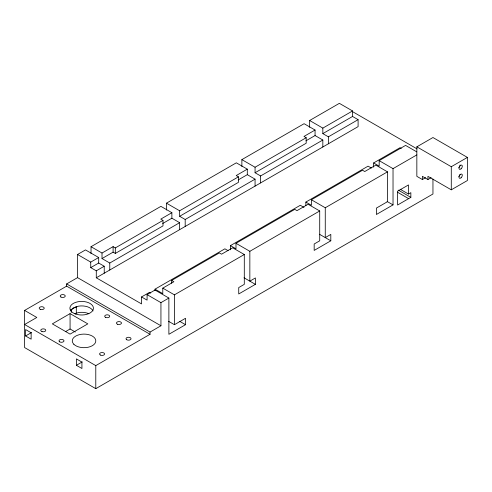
<?xml version="1.0" encoding="UTF-8"?>
<svg xmlns="http://www.w3.org/2000/svg" width="492" height="492" viewBox="0 0 492 492"><rect width="100%" height="100%" fill="white"/><g stroke="black" fill="none" stroke-linecap="round" stroke-linejoin="round"><path stroke-width="0.74" d="M168.602 321.337L174.426 324.695L185.515 318.293L185.515 324.695L168.879 334.302L168.879 298.054L160.939 302.635L160.939 325.778L150.035 332.075L150.035 334.289L66.648 286.147L24.6 310.421L24.6 347.561L95.786 388.662L432.954 194.002L432.954 179.02M95.786 388.662L95.786 365.611L24.6 324.511L36.802 317.469L24.6 310.421M109.771 270.003L109.771 263.036L179.642 222.692L179.642 229.659M150.712 293.072L149.476 292.359L141.536 296.947L141.536 303.915L96.284 277.789L96.284 270.821L104.224 266.233L104.224 273.201M185.189 226.461L185.189 219.493L255.065 179.15L255.065 186.117M260.606 182.913L260.606 175.952L322.832 140.029L322.832 146.991M328.373 143.793L328.373 136.825L358.096 119.667L358.096 126.629L96.284 277.789M416.786 151.88L405.568 145.404L379.172 160.644L379.172 166.155L373.625 162.95L373.625 167.132M416.841 154.894L416.841 146.831L432.954 137.526L467.4 157.409L467.4 180.515L451.281 189.82L427.929 176.339L427.929 179.537L422.382 176.339L422.382 179.537L416.841 176.339L416.841 154.894L393.028 168.639L379.172 160.644M451.281 189.82L451.281 166.714L467.4 157.409M70.627 310.489L73.351 307.887L78.628 306.135A11.765 6.79 0 0 1 93.031 310.938M66.648 286.147L66.648 283.927L77.545 277.636L77.545 254.493L85.491 249.911L98.683 257.525L98.683 263.036L90.737 267.617L90.737 262.107L98.683 257.525M91.032 253.595L91.032 246.707L160.909 206.363L171.88 212.698L171.88 218.208L162.729 223.497M166.456 210.053L166.456 203.165L236.326 162.821L247.298 169.156L247.298 174.666L238.165 179.943M241.873 166.511L241.873 159.623L304.093 123.701L315.064 130.036L315.064 135.546L322.832 140.029M309.64 127.293L309.64 120.497L339.363 103.338L352.555 110.952L352.555 116.463L358.096 119.667M102.01 253.042L113.099 246.64L115.319 247.919L162.987 220.398L162.987 225.908L115.319 253.429L113.099 252.15L102.01 258.552L102.01 253.042L91.032 246.707M171.88 212.698L160.767 219.118L162.987 220.398M247.298 169.156L236.209 175.564L238.429 176.843L238.429 182.354L179.642 216.289L179.642 210.779L238.429 176.843M315.064 130.036L303.976 136.438L306.19 137.717L306.19 143.227L255.065 172.747L255.065 167.237L306.19 137.717M309.64 120.497L322.832 128.111L352.555 110.952M305.932 140.817L315.064 135.546M322.832 128.111L322.832 133.621L352.555 116.463M25.59 335.968L31.137 339.173L31.137 332.764L25.59 329.566L25.59 335.968L31.568 332.518M70.774 309.88L76.752 306.43M70.073 313.625L52.33 323.871L70.073 334.117L87.816 323.871L70.073 313.625L70.073 328.994L75.331 332.026M65.473 331.651L70.073 328.994M155.023 290.551L155.023 289.161L224.893 248.817L228.128 250.686M230.44 249.795L230.44 245.619L300.317 205.275L304.013 207.409M305.858 205.558L305.858 202.077L368.077 166.155L371.312 168.018M373.625 162.95L400.021 147.711L401.257 148.424M141.536 296.947L147.083 300.145L147.083 294.634L155.023 290.052L168.879 298.054M171.659 283.201L171.659 280.446L219.352 252.913L221.566 254.192L232.661 247.79L244.296 254.512L244.296 284.351L238.731 287.568L238.731 293.97L255.391 284.351L255.391 277.949L249.844 281.153L249.844 251.307L235.988 243.306L235.988 248.817L230.44 245.619M235.988 243.306L294.769 209.371L296.99 210.65L308.078 204.248L319.714 210.97L319.714 240.809L314.173 244.014L314.173 250.416L330.808 240.809L330.808 234.407L325.261 237.611L325.261 207.765L311.405 199.764L311.405 205.275L305.858 202.077M311.405 199.764L362.536 170.244L364.75 171.53L375.845 165.121L387.481 171.843L387.481 201.689L376.392 208.091L376.392 214.494L393.028 204.887L393.028 168.639M155.023 289.161L162.784 293.644L162.784 288.134L173.879 281.731L171.659 280.446M162.784 288.134L174.426 294.849L244.296 254.512M249.844 251.307L319.714 210.97M325.261 207.765L387.481 171.843M76.389 365.298L81.93 368.496L81.93 362.094L76.389 358.889L76.389 365.298L82.238 361.915M95.786 365.611L150.035 334.289M422.382 179.537L425.605 177.68M427.929 179.537L431.152 177.68M408.483 194.032L410.851 192.661L410.851 197.366L397.579 205.029L397.579 191.234L408.483 184.937L408.483 194.032L400.162 189.229M74.569 313.755L78.628 312.537A11.765 6.79 0 0 1 88.831 313.705M416.841 146.831L451.281 166.714M352.211 111.45L417.068 148.898M322.832 133.621L328.373 136.825M398.274 190.109L410.851 197.366M397.382 192.151L408.637 198.645M387.087 201.462L393.028 204.887M241.873 159.623L255.065 167.237M255.065 172.747L260.606 175.952M247.298 174.666L255.065 179.15M319.443 234.247L330.808 240.809M166.456 203.165L179.642 210.779M179.642 216.289L185.189 219.493M171.88 218.208L179.642 222.692M244.026 277.789L255.391 284.351M102.01 258.552L109.771 263.036M98.683 263.036L104.224 266.233M77.545 254.493L90.737 262.107M147.083 294.634L160.939 302.635M90.737 267.617L96.284 270.821M179.697 321.337L185.515 324.695M77.545 277.636L160.939 325.778M66.648 283.927L150.035 332.075M174.426 294.849L174.426 324.695M115.319 247.919L115.319 253.429M113.099 246.64L113.099 252.15M76.309 306.688L76.309 313.09M71.266 309.597L71.266 312.445M460.082 164.968A2.355 1.359 -60 0 1 458.845 167.532M460.026 174.463A2.355 1.359 -60 0 1 458.845 176.499M73.843 344.289L72.668 342.653A11.765 6.79 0 0 1 86.075 334.203A11.765 6.79 0 0 1 93.671 344.787A11.765 6.79 0 0 1 73.843 344.289M40.455 309.419A2.509 1.451 0 0 0 44.219 308.164A2.509 1.451 0 0 0 40.455 306.91A2.509 1.451 0 0 0 40.455 309.419M60.959 297.051A2.509 1.451 0 0 0 65.153 296.399A2.509 1.451 0 0 0 62.084 294.622A2.509 1.451 0 0 0 60.959 297.051M59.71 341.866A2.509 1.451 0 0 0 63.905 341.214A2.509 1.451 0 0 0 60.836 339.443A2.509 1.451 0 0 0 59.71 341.866M42.005 331.577A2.509 1.451 0 0 0 45.768 330.317A2.509 1.451 0 0 0 42.005 329.062A2.509 1.451 0 0 0 42.005 331.577M75.786 314.093A11.765 6.79 0 0 0 93.431 308.207A11.765 6.79 0 0 0 75.786 302.328A11.765 6.79 0 0 0 75.786 314.093M105.436 317.285A2.509 1.451 0 0 0 109.63 316.633A2.509 1.451 0 0 0 106.561 314.862A2.509 1.451 0 0 0 105.436 317.285M117.705 324.302A2.509 1.451 0 0 0 121.469 323.047A2.509 1.451 0 0 0 117.705 321.793A2.509 1.451 0 0 0 117.705 324.302M461.066 168.817A2.355 1.359 -60 0 0 461.81 165.171A2.355 1.359 -60 0 0 459.03 167.637A2.355 1.359 -60 0 0 461.066 168.817M461.066 177.778A2.355 1.359 -60 0 0 461.81 174.137A2.355 1.359 -60 0 0 459.03 176.603A2.355 1.359 -60 0 0 461.066 177.778M126.745 339.738A2.509 1.451 0 0 0 130.946 339.093A2.509 1.451 0 0 0 127.871 337.315A2.509 1.451 0 0 0 126.745 339.738M100.306 355.003A2.509 1.451 0 0 0 104.507 354.357A2.509 1.451 0 0 0 101.432 352.579A2.509 1.451 0 0 0 100.306 355.003"/></g></svg>
